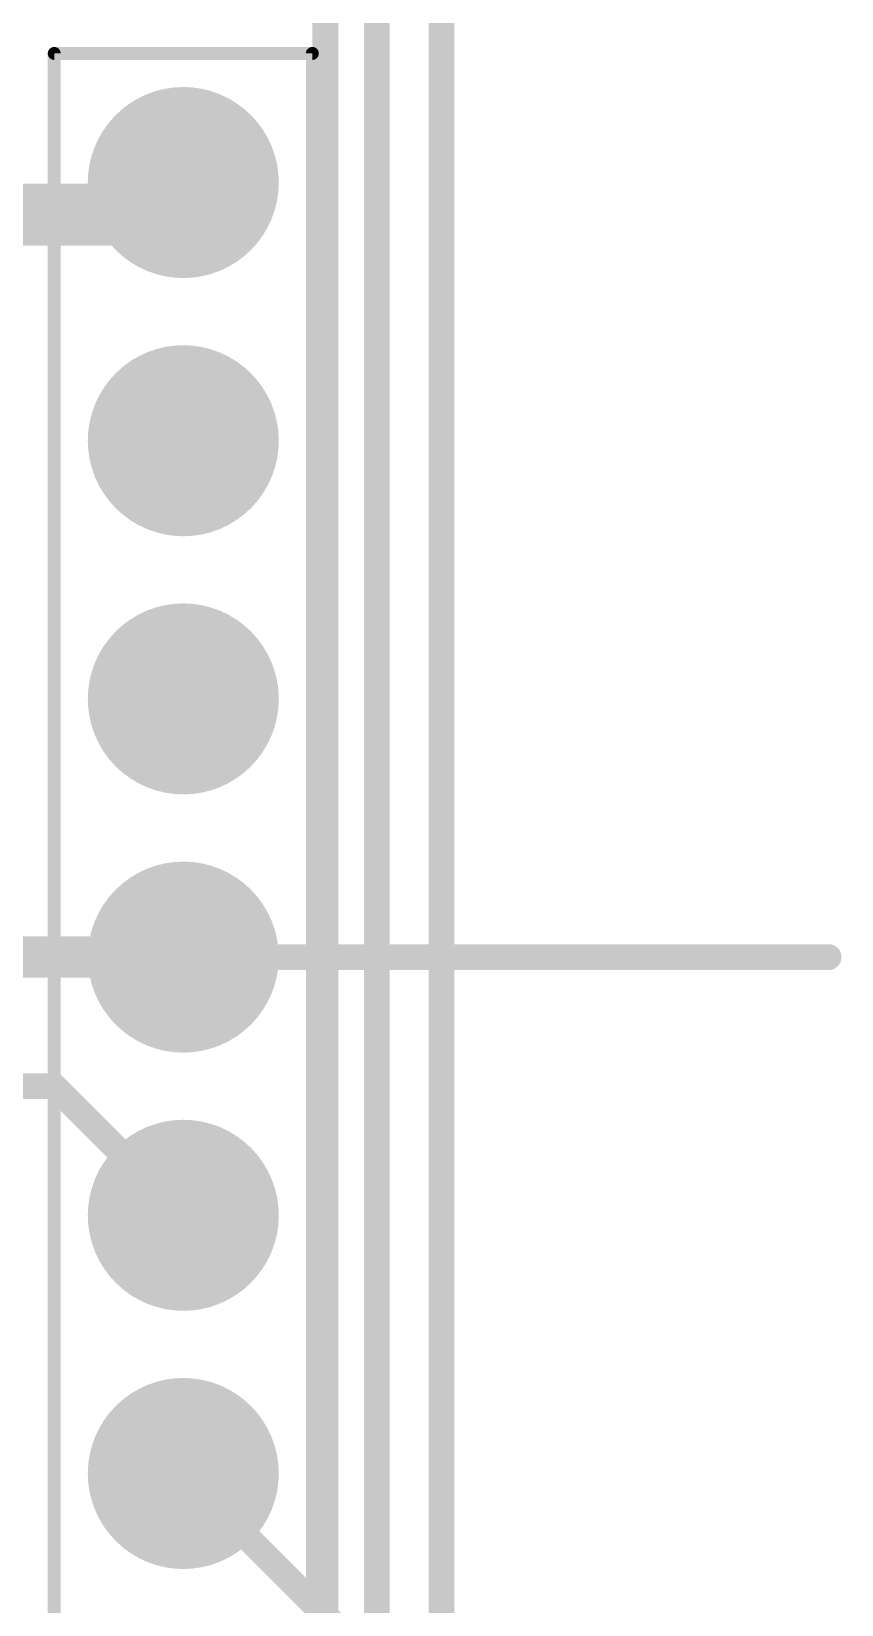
# Model space of a CAD drawing. Extents: x -28 to 79, y -27 to 67.
# Drawn here: x 49.31 to 57.28, y 22.84 to 38.32 of the extents above; entities that cross this region are included whole.
import ezdxf

# ---------------------------------------------------------------- set-up
doc = ezdxf.new("R2010")
doc.units = 0
for name, color, linetype in [('1', 12, 'CONTINUOUS'), ('16', 132, 'CONTINUOUS'), ('17', 110, 'CONTINUOUS'), ('20', 53, 'CONTINUOUS'), ('51', 53, 'CONTINUOUS')]:
    doc.layers.add(name, color=color, linetype=linetype)

# ---------------------------------------------------------------- blocks, each defined once
blk = doc.blocks.new('ROUNDP')
at = {"const_width": 0.5}
blk.add_lwpolyline([(0, -0.25, 1), (0, 0.25, 1), (0, -0.25)], format="xyb", dxfattribs=at)

msp = doc.modelspace()

# ---------------------------------------------------------------- linework, layer by layer
at = {"layer": '1'}
for points, const_width in [([(53.34, 59.69), (53.34, 0)], 0.254), ([(52.705, 16.5067), (52.705, 52.705)], 0.254), ([(52.197, 21.082), (52.197, 50.673)], 0.254), ([(50.4825, 36.5125), (50.8, 36.83)], 0.6096), ([(43.18, 36.5125), (50.4825, 36.5125)], 0.6096), ([(39.243, 29.21), (50.8, 29.21)], 0.4064), ([(33.9725, 27.94), (49.53, 27.94)], 0.254), ([(49.53, 27.94), (50.8, 26.67)], 0.254)]:
    msp.add_lwpolyline(points, dxfattribs=dict(at, const_width=const_width))
for points, const_width in [([(50.9078, 36.7222, 1), (50.6922, 36.9378)], 0.3048), ([(50.3747, 36.6203, 1), (50.5903, 36.4047)], 0.3048), ([(50.4825, 36.3601, 1), (50.4825, 36.6649)], 0.3048), ([(50.8, 29.1084, 1), (50.8, 29.3116)], 0.2032), ([(49.5749, 27.9849, 1), (49.4851, 27.8951)], 0.127), ([(49.53, 27.8765, 1), (49.53, 28.0035)], 0.127), ([(50.7551, 26.6251, 1), (50.8449, 26.7149)], 0.127)]:
    msp.add_lwpolyline(points, format="xyb", dxfattribs=dict(at, const_width=const_width))
at = {"layer": '16', "const_width": 0.254}
for points in [[(53.34, 59.69), (53.34, 0)], [(52.578, 22.352), (50.8, 24.13)]]:
    msp.add_lwpolyline(points, dxfattribs=at)
at = {"layer": '16', "const_width": 0.127}
msp.add_lwpolyline([(50.8449, 24.1749, 1), (50.7551, 24.0851)], format="xyb", dxfattribs=at)
at = {"layer": '20', "const_width": 0.2032}
msp.add_lwpolyline([(53.34, 57.15), (53.34, 2.54)], dxfattribs=at)
at = {"layer": '51'}
for points, const_width in [([(53.34, 2.54), (53.34, 57.15)], 0.254), ([(52.07, 38.1), (49.53, 38.1)], 0.127), ([(49.53, 38.1), (49.53, 17.78)], 0.127), ([(52.07, 17.78), (52.07, 38.1)], 0.127), ([(-1.27, 29.21), (57.15, 29.21)], 0.254)]:
    msp.add_lwpolyline(points, dxfattribs=dict(at, const_width=const_width))
for points, const_width in [([(49.53, 38.1318, 1), (49.53, 38.0682)], 0.0635), ([(49.5618, 38.1, 1), (49.4982, 38.1)], 0.0635), ([(52.1018, 38.1, 1), (52.0382, 38.1)], 0.0635), ([(52.07, 38.0682, 1), (52.07, 38.1318)], 0.0635), ([(57.15, 29.1465, 1), (57.15, 29.2735)], 0.127)]:
    msp.add_lwpolyline(points, format="xyb", dxfattribs=dict(at, const_width=const_width))

# ---------------------------------------------------------------- block references
at = {"layer": '17', "xscale": 1.8796, "yscale": 1.8796, "rotation": 90}
for p in [(50.8, 36.83), (50.8, 36.83), (50.8, 34.29), (50.8, 34.29), (50.8, 31.75), (50.8, 31.75), (50.8, 29.21), (50.8, 29.21), (50.8, 26.67), (50.8, 26.67), (50.8, 24.13), (50.8, 24.13)]:
    msp.add_blockref('ROUNDP', p, dxfattribs=at)

doc.saveas('drawing.dxf')
